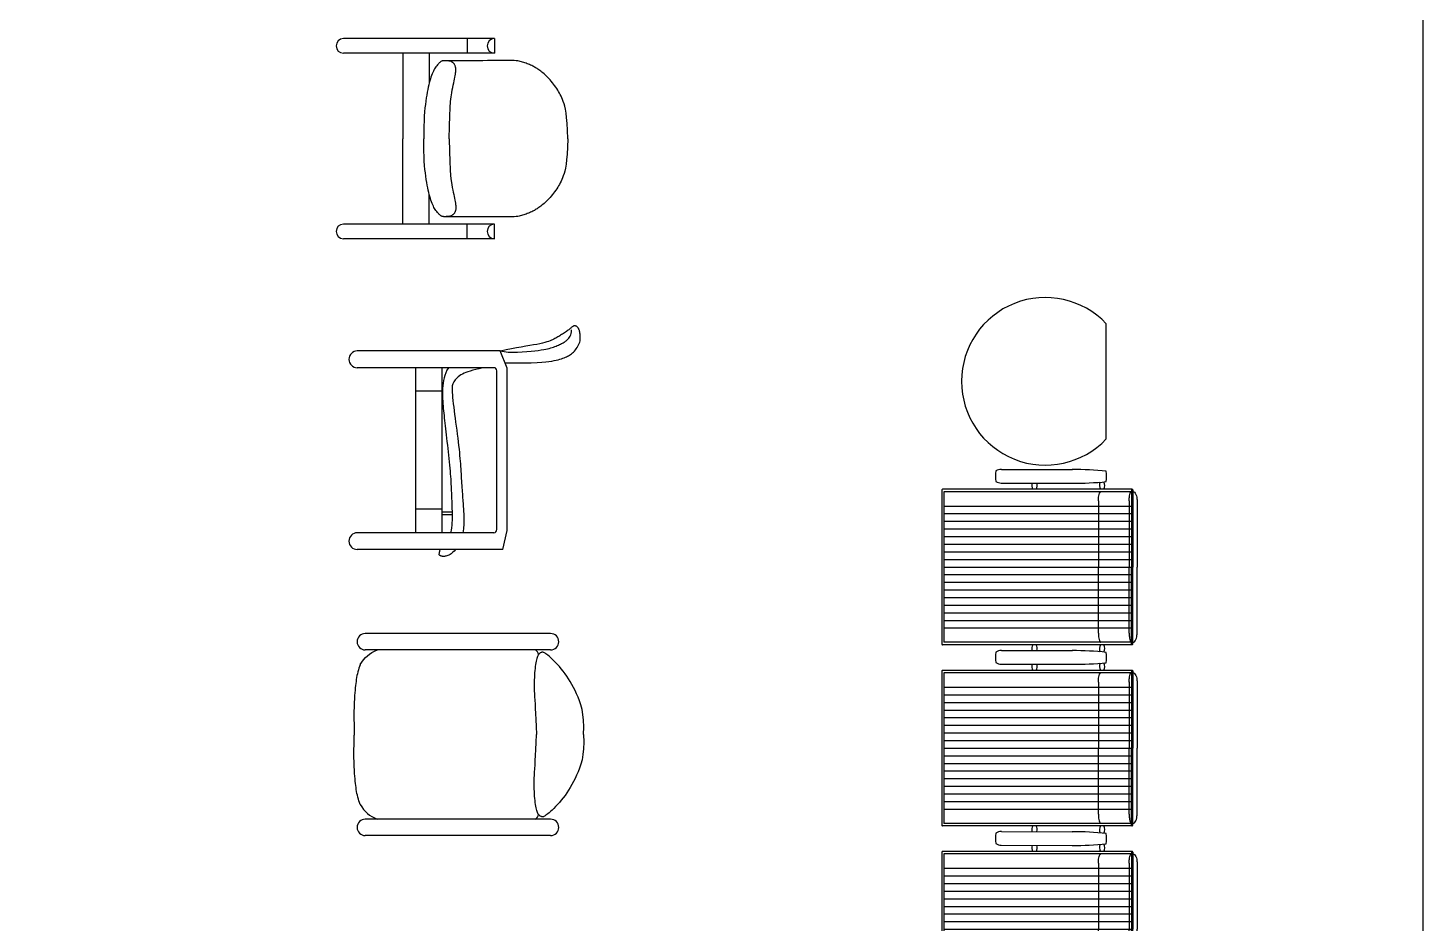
# Model space of a CAD drawing. Header units: millimetres. Extents: x 2198.5 to 2287.8, y 1208.8 to 1298.1.
# Drawn here: x 2282.954 to 2287.533, y 1290.257 to 1293.193 of the extents above; entities that cross this region are included whole.
import ezdxf

# ---------------------------------------------------------------- set-up
doc = ezdxf.new("R2010")
doc.units = ezdxf.units.MM

# ---------------------------------------------------------------- blocks, each defined once
blk = doc.blocks.new('123')
for p, q in [((-1.5896, -350.892), (-1.5418, -350.892)), ((-1.5896, -350.892), (-1.5896, -351.3874)), ((-1.5418, -350.892), (-1.5418, -351.3874)), ((-0.9811, -350.892), (-0.9811, -351.3874)), ((-0.9332, -350.892), (-0.9811, -350.892)), ((-0.9332, -350.892), (-0.9332, -351.3874)), ((-1.5896, -350.9817), (-1.5418, -350.9817)), ((-0.9332, -350.9817), (-0.9811, -350.9817)), ((-1.5418, -351.1064), (-1.4423, -351.1064)), ((-0.9811, -351.1064), (-1.0806, -351.1064)), ((-1.5418, -351.1928), (-1.2614, -351.1928)), ((-0.9811, -351.1928), (-1.2614, -351.1928))]:
    blk.add_line(p, q)
for points in [[(-1.2614, -350.6507), (-1.2889, -350.6519), (-1.3117, -350.6534), (-1.3304, -350.6551), (-1.3456, -350.657), (-1.3579, -350.6591), (-1.3678, -350.6613), (-1.376, -350.6636), (-1.383, -350.6659), (-1.3895, -350.6683), (-1.3954, -350.6707), (-1.401, -350.6732), (-1.4062, -350.6758), (-1.4112, -350.6785), (-1.4161, -350.6813), (-1.4209, -350.6843), (-1.4256, -350.6875), (-1.4305, -350.6909), (-1.4354, -350.6944), (-1.4403, -350.6981), (-1.4451, -350.7019), (-1.4498, -350.7057), (-1.4544, -350.7096), (-1.4588, -350.7136), (-1.463, -350.7175), (-1.4668, -350.7214), (-1.4705, -350.7252), (-1.4738, -350.729), (-1.4769, -350.7327), (-1.4798, -350.7363), (-1.4825, -350.7397), (-1.485, -350.7431), (-1.4872, -350.7462), (-1.4893, -350.7492), (-1.4913, -350.7521), (-1.4931, -350.755), (-1.4948, -350.7578), (-1.4964, -350.7606), (-1.498, -350.7635), (-1.4996, -350.7665), (-1.5011, -350.7697), (-1.5027, -350.7731), (-1.5043, -350.7767), (-1.5058, -350.7804), (-1.5074, -350.7842), (-1.5089, -350.788), (-1.5103, -350.7919), (-1.5116, -350.7958), (-1.5128, -350.7996), (-1.5139, -350.8033), (-1.5149, -350.8071), (-1.5157, -350.8112), (-1.5164, -350.8157), (-1.517, -350.8208), (-1.5174, -350.8267), (-1.5178, -350.8335), (-1.518, -350.8415), (-1.518, -350.8507), (-1.518, -350.8612), (-1.5179, -350.8729), (-1.5177, -350.8857), (-1.5176, -350.8996), (-1.5174, -350.9146), (-1.5173, -350.9306), (-1.5173, -350.9475)], [(-1.2614, -350.6507), (-1.2339, -350.6519), (-1.2111, -350.6534), (-1.1924, -350.6551), (-1.1773, -350.657), (-1.165, -350.6591), (-1.1551, -350.6613), (-1.1469, -350.6636), (-1.1398, -350.6659), (-1.1334, -350.6683), (-1.1275, -350.6707), (-1.1219, -350.6732), (-1.1167, -350.6758), (-1.1116, -350.6785), (-1.1068, -350.6813), (-1.102, -350.6843), (-1.0972, -350.6875), (-1.0924, -350.6909), (-1.0875, -350.6944), (-1.0826, -350.6981), (-1.0778, -350.7019), (-1.073, -350.7057), (-1.0685, -350.7096), (-1.0641, -350.7136), (-1.0599, -350.7175), (-1.056, -350.7214), (-1.0524, -350.7252), (-1.049, -350.729), (-1.0459, -350.7327), (-1.043, -350.7363), (-1.0404, -350.7397), (-1.0379, -350.7431), (-1.0356, -350.7462), (-1.0335, -350.7492), (-1.0316, -350.7521), (-1.0298, -350.755), (-1.0281, -350.7578), (-1.0264, -350.7606), (-1.0248, -350.7635), (-1.0233, -350.7665), (-1.0217, -350.7697), (-1.0202, -350.7731), (-1.0186, -350.7767), (-1.017, -350.7804), (-1.0155, -350.7842), (-1.014, -350.788), (-1.0126, -350.7919), (-1.0113, -350.7958), (-1.0101, -350.7996), (-1.009, -350.8033), (-1.008, -350.8071), (-1.0072, -350.8112), (-1.0065, -350.8157), (-1.0059, -350.8208), (-1.0054, -350.8267), (-1.0051, -350.8335), (-1.0049, -350.8415), (-1.0048, -350.8507), (-1.0049, -350.8612), (-1.005, -350.8729), (-1.0051, -350.8857), (-1.0053, -350.8996), (-1.0055, -350.9146), (-1.0056, -350.9306), (-1.0056, -350.9475)], [(-1.5173, -350.9475), (-1.5173, -351.0546)], [(-1.0056, -350.9475), (-1.0056, -351.0546)], [(-1.2614, -351.0402), (-1.3026, -351.0395), (-1.3359, -351.0385), (-1.3624, -351.0372), (-1.3831, -351.0357), (-1.3992, -351.034), (-1.4116, -351.0323), (-1.4215, -351.0306), (-1.4297, -351.0289), (-1.4373, -351.0272), (-1.4444, -351.0257), (-1.451, -351.0243), (-1.4571, -351.0231), (-1.4628, -351.0219), (-1.468, -351.021), (-1.4727, -351.0202), (-1.4771, -351.0196), (-1.481, -351.0192), (-1.4846, -351.0189), (-1.4878, -351.0189), (-1.4906, -351.0189), (-1.4932, -351.0192), (-1.4955, -351.0195), (-1.4976, -351.02), (-1.4995, -351.0205), (-1.5012, -351.0212), (-1.5028, -351.0219), (-1.5043, -351.0227), (-1.5056, -351.0235), (-1.5068, -351.0244), (-1.5079, -351.0253), (-1.5089, -351.0263), (-1.5099, -351.0272), (-1.5108, -351.0282), (-1.5117, -351.0292), (-1.5125, -351.0303), (-1.5133, -351.0315), (-1.514, -351.0328), (-1.5146, -351.0343), (-1.5152, -351.036), (-1.5157, -351.0379), (-1.5162, -351.0401), (-1.5165, -351.0425), (-1.5168, -351.0451), (-1.5171, -351.0477), (-1.5172, -351.0503), (-1.5173, -351.0529), (-1.5173, -351.0553), (-1.5172, -351.0576), (-1.5171, -351.0596), (-1.5169, -351.0614), (-1.5165, -351.0631), (-1.516, -351.0647), (-1.5153, -351.0662), (-1.5143, -351.0678), (-1.5132, -351.0694), (-1.5118, -351.0711), (-1.5101, -351.073), (-1.5081, -351.075), (-1.5058, -351.0771), (-1.5032, -351.0793), (-1.5004, -351.0815), (-1.4974, -351.0838), (-1.4941, -351.086), (-1.4905, -351.0883), (-1.4867, -351.0904), (-1.4827, -351.0925), (-1.4784, -351.0945), (-1.4738, -351.0965), (-1.4688, -351.0984), (-1.4635, -351.1003), (-1.4577, -351.1021), (-1.4516, -351.1039), (-1.445, -351.1057), (-1.438, -351.1075), (-1.4304, -351.1092), (-1.4224, -351.1109), (-1.4138, -351.1125), (-1.4047, -351.1141), (-1.3951, -351.1156), (-1.3848, -351.1172), (-1.3739, -351.1186), (-1.3623, -351.12), (-1.3495, -351.1212), (-1.3354, -351.1223), (-1.3198, -351.1231), (-1.3024, -351.1237), (-1.2831, -351.124), (-1.2614, -351.124)], [(-1.2614, -351.0402), (-1.2203, -351.0395), (-1.187, -351.0385), (-1.1605, -351.0372), (-1.1397, -351.0357), (-1.1236, -351.034), (-1.1112, -351.0323), (-1.1014, -351.0306), (-1.0931, -351.0289), (-1.0856, -351.0272), (-1.0785, -351.0257), (-1.0719, -351.0243), (-1.0658, -351.0231), (-1.0601, -351.0219), (-1.0549, -351.021), (-1.0501, -351.0202), (-1.0458, -351.0196), (-1.0418, -351.0192), (-1.0383, -351.0189), (-1.0351, -351.0189), (-1.0322, -351.0189), (-1.0296, -351.0192), (-1.0273, -351.0195), (-1.0252, -351.02), (-1.0233, -351.0205), (-1.0216, -351.0212), (-1.02, -351.0219), (-1.0186, -351.0227), (-1.0173, -351.0235), (-1.0161, -351.0244), (-1.015, -351.0253), (-1.014, -351.0263), (-1.013, -351.0272), (-1.0121, -351.0282), (-1.0112, -351.0292), (-1.0104, -351.0303), (-1.0096, -351.0315), (-1.0089, -351.0328), (-1.0082, -351.0343), (-1.0076, -351.036), (-1.0071, -351.0379), (-1.0067, -351.0401), (-1.0063, -351.0425), (-1.006, -351.0451), (-1.0058, -351.0477), (-1.0057, -351.0503), (-1.0056, -351.0529), (-1.0056, -351.0553), (-1.0056, -351.0576), (-1.0058, -351.0596), (-1.006, -351.0614), (-1.0064, -351.0631), (-1.0069, -351.0647), (-1.0076, -351.0662), (-1.0085, -351.0678), (-1.0097, -351.0694), (-1.0111, -351.0711), (-1.0128, -351.073), (-1.0148, -351.075), (-1.0171, -351.0771), (-1.0196, -351.0793), (-1.0224, -351.0815), (-1.0255, -351.0838), (-1.0288, -351.086), (-1.0323, -351.0883), (-1.0361, -351.0904), (-1.0402, -351.0925), (-1.0445, -351.0945), (-1.0491, -351.0965), (-1.0541, -351.0984), (-1.0594, -351.1003), (-1.0651, -351.1021), (-1.0713, -351.1039), (-1.0779, -351.1057), (-1.0849, -351.1075), (-1.0924, -351.1092), (-1.1005, -351.1109), (-1.1091, -351.1125), (-1.1182, -351.1141), (-1.1278, -351.1156), (-1.138, -351.1172), (-1.1489, -351.1186), (-1.1606, -351.12), (-1.1734, -351.1212), (-1.1874, -351.1223), (-1.203, -351.1231), (-1.2204, -351.1237), (-1.2398, -351.124), (-1.2614, -351.124)]]:
    blk.add_lwpolyline(points)
for centre in [(-1.5657, -350.892), (-0.9572, -350.892), (-1.5657, -351.3874), (-0.9572, -351.3874)]:
    blk.add_arc(centre, 0.0239, 180, 0)
blk = doc.blocks.new('122')
for p, q in [((-0.5089, -350.8504), (-0.5653, -350.8731)), ((0.0237, -350.8504), (-0.5089, -350.8504)), ((0.0862, -350.864), (0.0237, -350.8504)), ((0.0862, -350.864), (0.0862, -351.342)), ((-0.5653, -350.8731), (-0.5653, -351.342)), ((-0.51, -350.894), (-0.51, -351.342)), ((0.0211, -350.884), (-0.5, -350.884)), ((0.0166, -350.884), (0.0164, -350.884)), ((0.0311, -350.894), (0.0311, -351.342)), ((-0.0368, -351.0312), (-0.0368, -351.0648)), ((-0.028, -351.031), (-0.028, -351.0648)), ((-0.51, -351.0648), (0.0311, -351.0648)), ((-0.433, -351.0648), (-0.433, -351.1512)), ((-0.0459, -351.0648), (-0.0459, -351.1512)), ((-0.51, -351.1512), (0.0311, -351.1512))]:
    blk.add_line(p, q)
for points in [[(-0.5263, -350.8574), (-0.5261, -350.8235), (-0.5263, -350.7952), (-0.5267, -350.7716), (-0.5274, -350.7523), (-0.5284, -350.7365), (-0.5295, -350.7236), (-0.5308, -350.713), (-0.5321, -350.704), (-0.5335, -350.696), (-0.535, -350.689), (-0.5365, -350.6826), (-0.538, -350.677), (-0.5396, -350.672), (-0.5412, -350.6674), (-0.5428, -350.6632), (-0.5444, -350.6593), (-0.5461, -350.6556), (-0.5478, -350.652), (-0.5496, -350.6486), (-0.5515, -350.6452), (-0.5537, -350.642), (-0.556, -350.6388), (-0.5586, -350.6357), (-0.5616, -350.6325), (-0.5648, -350.6294), (-0.5684, -350.6263), (-0.5722, -350.6233), (-0.5763, -350.6205), (-0.5805, -350.6179), (-0.5849, -350.6156), (-0.5894, -350.6136), (-0.594, -350.6121), (-0.5986, -350.6111), (-0.6031, -350.6104), (-0.6076, -350.6102), (-0.612, -350.6102), (-0.6161, -350.6104), (-0.62, -350.6109), (-0.6236, -350.6114), (-0.6268, -350.612), (-0.6296, -350.6127), (-0.632, -350.6133), (-0.6341, -350.6139), (-0.636, -350.6146), (-0.6375, -350.6152), (-0.6389, -350.6159), (-0.6401, -350.6167), (-0.6412, -350.6174), (-0.6422, -350.6183), (-0.6431, -350.6191), (-0.6439, -350.62), (-0.6447, -350.621), (-0.6453, -350.622), (-0.6459, -350.623), (-0.6464, -350.624), (-0.6468, -350.6251), (-0.6471, -350.6262), (-0.6472, -350.6274), (-0.6473, -350.6286), (-0.6472, -350.6298), (-0.647, -350.6311), (-0.6466, -350.6324), (-0.646, -350.6338), (-0.6452, -350.6352), (-0.6442, -350.6367), (-0.6429, -350.6382), (-0.6416, -350.6399), (-0.64, -350.6417), (-0.6383, -350.6436), (-0.6366, -350.6457), (-0.6347, -350.6479), (-0.6328, -350.6504), (-0.6308, -350.6531), (-0.6288, -350.6559), (-0.6268, -350.6589), (-0.6247, -350.6621), (-0.6227, -350.6652), (-0.6207, -350.6685), (-0.6187, -350.6717), (-0.6167, -350.6748), (-0.6148, -350.6779), (-0.613, -350.6809), (-0.6111, -350.684), (-0.6093, -350.6871), (-0.6075, -350.6903), (-0.6057, -350.6936), (-0.6039, -350.6971), (-0.6021, -350.7009), (-0.6002, -350.7049), (-0.5983, -350.7094), (-0.5964, -350.7144), (-0.5945, -350.7201), (-0.5925, -350.7267), (-0.5906, -350.7341), (-0.5886, -350.7426), (-0.5867, -350.7524), (-0.5847, -350.7634), (-0.5826, -350.7757), (-0.5804, -350.7893), (-0.5779, -350.8039), (-0.5751, -350.8196), (-0.5719, -350.8364), (-0.5683, -350.854), (-0.5641, -350.8726)], [(-0.5653, -350.8731), (-0.5629, -350.8605), (-0.5615, -350.8465), (-0.561, -350.8316), (-0.5612, -350.8162), (-0.5619, -350.8008), (-0.563, -350.7858), (-0.5643, -350.7717), (-0.5658, -350.759), (-0.5671, -350.748), (-0.5685, -350.7385), (-0.5698, -350.7304), (-0.5711, -350.7235), (-0.5724, -350.7175), (-0.5737, -350.7122), (-0.5751, -350.7074), (-0.5765, -350.7029), (-0.578, -350.6985), (-0.5796, -350.6941), (-0.5811, -350.6899), (-0.5828, -350.6858), (-0.5844, -350.6818), (-0.586, -350.6781), (-0.5876, -350.6747), (-0.5892, -350.6715), (-0.5907, -350.6687), (-0.5921, -350.6661), (-0.5936, -350.6636), (-0.5951, -350.6614), (-0.5967, -350.6592), (-0.5984, -350.6571), (-0.6003, -350.6549), (-0.6023, -350.6526), (-0.6045, -350.6503), (-0.607, -350.6479), (-0.6099, -350.6455), (-0.6134, -350.6433), (-0.6175, -350.6415), (-0.6224, -350.64), (-0.6282, -350.639), (-0.6349, -350.6386)], [(-0.51, -350.9311), (-0.5069, -350.9428), (-0.5042, -350.9533), (-0.5016, -350.9627), (-0.4992, -350.9712), (-0.4969, -350.9788), (-0.4945, -350.9856), (-0.4921, -350.9917), (-0.4895, -350.9972), (-0.4868, -351.0022), (-0.4838, -351.0067), (-0.4807, -351.0108), (-0.4775, -351.0145), (-0.4742, -351.0177), (-0.4708, -351.0205), (-0.4675, -351.023), (-0.4643, -351.0251), (-0.4611, -351.0268), (-0.4578, -351.0282), (-0.4543, -351.0294), (-0.4504, -351.0302), (-0.4461, -351.0307), (-0.4411, -351.0309), (-0.4353, -351.0309), (-0.4286, -351.0305), (-0.4208, -351.03), (-0.4121, -351.0292), (-0.4024, -351.0282), (-0.392, -351.027), (-0.3809, -351.0257), (-0.3691, -351.0242), (-0.3569, -351.0227), (-0.3443, -351.021), (-0.3314, -351.0193), (-0.3183, -351.0176), (-0.3051, -351.0159), (-0.2921, -351.0142), (-0.2792, -351.0125), (-0.2667, -351.011), (-0.2546, -351.0095), (-0.2431, -351.0082), (-0.2324, -351.0071), (-0.2222, -351.0061), (-0.2126, -351.0052), (-0.2034, -351.0045), (-0.1947, -351.0038), (-0.1863, -351.0033), (-0.178, -351.0027), (-0.17, -351.0022), (-0.162, -351.0017), (-0.1541, -351.0012), (-0.1463, -351.0007), (-0.1386, -351.0002), (-0.1311, -350.9997), (-0.1237, -350.9992), (-0.1165, -350.9987), (-0.1094, -350.9983), (-0.1026, -350.9978), (-0.096, -350.9973), (-0.0896, -350.9968), (-0.0833, -350.9964), (-0.0772, -350.9959), (-0.0712, -350.9955), (-0.0654, -350.9951), (-0.0596, -350.9946), (-0.0539, -350.9942), (-0.0483, -350.9939), (-0.0428, -350.9935), (-0.0372, -350.9932), (-0.0318, -350.9929), (-0.0263, -350.9927), (-0.0208, -350.9925), (-0.0154, -350.9923), (-0.0099, -350.9922), (-0.0043, -350.9922), (0.0013, -350.9923), (0.007, -350.9926), (0.0128, -350.993), (0.0188, -350.9936), (0.0249, -350.9944), (0.0311, -350.9955)], [(-0.51, -351.0432), (-0.5018, -351.0477), (-0.4935, -351.0515), (-0.4851, -351.0547), (-0.4766, -351.0572), (-0.4682, -351.0591), (-0.4597, -351.0606), (-0.4512, -351.0617), (-0.4427, -351.0624), (-0.4342, -351.0627), (-0.4258, -351.0628), (-0.4174, -351.0627), (-0.409, -351.0623), (-0.4008, -351.0618), (-0.3926, -351.0612), (-0.3845, -351.0605), (-0.3766, -351.0598), (-0.3687, -351.059), (-0.3609, -351.0582), (-0.353, -351.0574), (-0.345, -351.0566), (-0.3368, -351.0557), (-0.3282, -351.0548), (-0.3193, -351.0538), (-0.3099, -351.0527), (-0.3, -351.0516), (-0.2896, -351.0503), (-0.2788, -351.0491), (-0.2678, -351.0478), (-0.2566, -351.0465), (-0.2453, -351.0452), (-0.234, -351.044), (-0.2229, -351.0427), (-0.212, -351.0416), (-0.2014, -351.0405), (-0.191, -351.0395), (-0.1809, -351.0386), (-0.1712, -351.0377), (-0.1618, -351.037), (-0.1528, -351.0363), (-0.1442, -351.0356), (-0.136, -351.0351), (-0.1283, -351.0346), (-0.1208, -351.0342), (-0.1136, -351.0338), (-0.1067, -351.0335), (-0.0999, -351.0332), (-0.0933, -351.033), (-0.0868, -351.0327), (-0.0802, -351.0325), (-0.0737, -351.0322), (-0.0672, -351.032), (-0.0605, -351.0318), (-0.0538, -351.0316), (-0.0469, -351.0314), (-0.0399, -351.0312), (-0.0326, -351.0311), (-0.0252, -351.031), (-0.0175, -351.031), (-0.0096, -351.0311), (-0.0016, -351.0314), (0.0065, -351.032), (0.0147, -351.0329), (0.0229, -351.0341), (0.0311, -351.0358)], [(0.0862, -351.0194), (0.0919, -351.0244), (0.0965, -351.0291), (0.1001, -351.0336), (0.1028, -351.0377), (0.1049, -351.0416), (0.1063, -351.0451), (0.1073, -351.0483), (0.1079, -351.0511), (0.1084, -351.0536), (0.1087, -351.0559), (0.1089, -351.0578), (0.1089, -351.0595), (0.1088, -351.0611), (0.1086, -351.0625), (0.1084, -351.0638), (0.1081, -351.065), (0.1078, -351.0661), (0.1075, -351.0672), (0.1072, -351.0683), (0.1068, -351.0693), (0.1063, -351.0702), (0.1059, -351.071), (0.1054, -351.0717), (0.1048, -351.0722), (0.1042, -351.0727), (0.1034, -351.073), (0.1022, -351.0731), (0.1006, -351.073), (0.0983, -351.0726), (0.0952, -351.072), (0.0912, -351.071), (0.0862, -351.0698)]]:
    blk.add_lwpolyline(points)
for centre, radius, start, end in [((-0.5, -350.894), 0.01, 90, 180), ((0.0211, -350.894), 0.01, 0, 90), ((-0.5376, -351.342), 0.0276, 180, 0), ((0.0586, -351.342), 0.0275, 180, 0)]:
    blk.add_arc(centre, radius, start, end)
blk = doc.blocks.new('121')
for p, q in [((0.3618, -350.7076), (0.3618, -351.3158)), ((0.4154, -350.7076), (0.4154, -351.3158)), ((0.9709, -350.7076), (0.9709, -351.3158)), ((1.0245, -350.7076), (1.0245, -351.3158))]:
    blk.add_line(p, q)
for points in [[(0.6931, -350.5993), (0.6682, -350.5988), (0.6464, -350.5996), (0.6274, -350.6016), (0.6107, -350.6045), (0.5959, -350.6082), (0.5828, -350.6125), (0.5708, -350.6173), (0.5597, -350.6223), (0.5491, -350.6274), (0.5389, -350.6326), (0.5291, -350.6379), (0.5196, -350.6433), (0.5106, -350.6488), (0.5019, -350.6545), (0.4935, -350.6603), (0.4855, -350.6663), (0.4778, -350.6725), (0.4704, -350.6787), (0.4634, -350.685), (0.457, -350.6911), (0.451, -350.697), (0.4456, -350.7025), (0.4408, -350.7077), (0.4366, -350.7123), (0.4332, -350.7164), (0.4304, -350.7199), (0.4281, -350.7228), (0.4264, -350.7254), (0.4251, -350.7276), (0.4243, -350.7295), (0.4237, -350.7312), (0.4233, -350.7327), (0.4232, -350.7341), (0.4232, -350.7354), (0.4234, -350.7367), (0.4237, -350.7379), (0.4242, -350.7391), (0.4248, -350.7403), (0.4256, -350.7415), (0.4266, -350.7427), (0.4276, -350.744), (0.4289, -350.7453), (0.4305, -350.7466), (0.4323, -350.748), (0.4345, -350.7493), (0.4371, -350.7506), (0.4402, -350.7519), (0.4438, -350.7531), (0.448, -350.7542), (0.4528, -350.7552), (0.4581, -350.7562), (0.4638, -350.7571), (0.47, -350.758), (0.4765, -350.7587), (0.4834, -350.7594), (0.4907, -350.76), (0.4982, -350.7605), (0.506, -350.7609), (0.5141, -350.7612), (0.5225, -350.7614), (0.5313, -350.7614), (0.5403, -350.7614), (0.5498, -350.7611), (0.5595, -350.7608), (0.5698, -350.7602), (0.5809, -350.7595), (0.5933, -350.7588), (0.6076, -350.7579), (0.6242, -350.757), (0.6437, -350.7561), (0.6665, -350.7552), (0.6931, -350.7543)], [(0.6931, -350.5993), (0.718, -350.5988), (0.7398, -350.5996), (0.7589, -350.6016), (0.7756, -350.6045), (0.7903, -350.6082), (0.8035, -350.6125), (0.8154, -350.6173), (0.8265, -350.6223), (0.8372, -350.6274), (0.8474, -350.6326), (0.8572, -350.6379), (0.8666, -350.6433), (0.8757, -350.6488), (0.8844, -350.6545), (0.8927, -350.6603), (0.9008, -350.6663), (0.9085, -350.6725), (0.9158, -350.6787), (0.9228, -350.685), (0.9293, -350.6911), (0.9353, -350.697), (0.9407, -350.7025), (0.9455, -350.7077), (0.9496, -350.7123), (0.9531, -350.7164), (0.9559, -350.7199), (0.9581, -350.7228), (0.9598, -350.7254), (0.9611, -350.7276), (0.962, -350.7295), (0.9626, -350.7312), (0.9629, -350.7327), (0.9631, -350.7341), (0.9631, -350.7354), (0.9629, -350.7367), (0.9625, -350.7379), (0.9621, -350.7391), (0.9614, -350.7403), (0.9606, -350.7415), (0.9597, -350.7427), (0.9586, -350.744), (0.9573, -350.7453), (0.9558, -350.7466), (0.9539, -350.748), (0.9517, -350.7493), (0.9491, -350.7506), (0.946, -350.7519), (0.9424, -350.7531), (0.9382, -350.7542), (0.9334, -350.7552), (0.9282, -350.7562), (0.9224, -350.7571), (0.9163, -350.758), (0.9097, -350.7587), (0.9028, -350.7594), (0.8956, -350.76), (0.888, -350.7605), (0.8802, -350.7609), (0.8721, -350.7612), (0.8637, -350.7614), (0.855, -350.7614), (0.8459, -350.7614), (0.8365, -350.7611), (0.8267, -350.7608), (0.8165, -350.7602), (0.8054, -350.7595), (0.7929, -350.7588), (0.7786, -350.7579), (0.762, -350.757), (0.7425, -350.7561), (0.7197, -350.7552), (0.6931, -350.7543)], [(0.4639, -351.3323), (0.4554, -351.3271), (0.4478, -351.3215), (0.4408, -351.3155), (0.4346, -351.309), (0.429, -351.3018), (0.4239, -351.294), (0.4194, -351.2855), (0.4154, -351.2761)], [(0.9223, -351.3323), (0.9308, -351.3271), (0.9385, -351.3215), (0.9454, -351.3155), (0.9517, -351.309), (0.9573, -351.3018), (0.9623, -351.294), (0.9668, -351.2855), (0.9709, -351.2761)], [(0.4639, -351.3323), (0.464, -351.3324), (0.4696, -351.3347), (0.4755, -351.3367), (0.4814, -351.3386), (0.4875, -351.3403), (0.4937, -351.3418), (0.4999, -351.3431), (0.5061, -351.3443), (0.5124, -351.3453), (0.5188, -351.3462), (0.5255, -351.347), (0.5325, -351.3478), (0.5399, -351.3485), (0.5478, -351.3493), (0.5563, -351.35), (0.5655, -351.3507), (0.5759, -351.3514), (0.588, -351.3521), (0.6022, -351.3526), (0.6191, -351.3529), (0.6391, -351.353), (0.6629, -351.3528), (0.6954, -351.3522)], [(0.9223, -351.3323), (0.9222, -351.3324), (0.9166, -351.3347), (0.9108, -351.3367), (0.9048, -351.3386), (0.8987, -351.3403), (0.8925, -351.3418), (0.8863, -351.3431), (0.8801, -351.3443), (0.8738, -351.3453), (0.8674, -351.3462), (0.8607, -351.347), (0.8537, -351.3478), (0.8463, -351.3485), (0.8384, -351.3493), (0.8299, -351.35), (0.8207, -351.3507), (0.8103, -351.3514), (0.7983, -351.3521), (0.7841, -351.3526), (0.7672, -351.3529), (0.7471, -351.353), (0.7234, -351.3528), (0.6954, -351.3522)]]:
    blk.add_lwpolyline(points)
for centre, radius, start, end in [((0.3886, -350.7076), 0.0268, 0, 180), ((0.9977, -350.7076), 0.0268, 0, 180), ((0.4319, -350.7652), 0.0181, 92.4267, 155.4932), ((0.9544, -350.7652), 0.0181, 24.5068, 87.5733), ((0.3886, -351.3158), 0.0268, 180, 0), ((0.9977, -351.3158), 0.0268, 180, 0)]:
    blk.add_arc(centre, radius, start, end)
blk = doc.blocks.new('con2')
for p, q in [((-311.815, -189.903), (-309.645, -189.903)), ((-307.475, -189.903), (-309.645, -189.903)), ((-305.874, -189.903), (-303.704, -189.903)), ((-301.534, -189.903), (-303.704, -189.903)), ((-299.934, -189.903), (-297.764, -189.903)), ((-295.594, -189.903), (-297.764, -189.903)), ((-312.195, -190.066), (-312.195, -196.289)), ((-312.175, -190.046), (-309.645, -190.046)), ((-312.175, -190.086), (-309.645, -190.086)), ((-312.115, -190.033), (-312.115, -190.046)), ((-312.115, -190.086), (-312.115, -196.24)), ((-311.815, -190.163), (-309.645, -190.163)), ((-311.645, -196.24), (-311.645, -190.086)), ((-311.395, -196.24), (-311.395, -190.086)), ((-311.145, -196.24), (-311.145, -190.086)), ((-310.895, -196.24), (-310.895, -190.086)), ((-310.645, -196.24), (-310.645, -190.086)), ((-310.395, -196.24), (-310.395, -190.086)), ((-310.145, -196.24), (-310.145, -190.086)), ((-309.895, -196.24), (-309.895, -190.086)), ((-307.115, -190.046), (-309.645, -190.046)), ((-309.645, -196.24), (-309.645, -190.086)), ((-307.115, -190.086), (-309.645, -190.086)), ((-307.475, -190.163), (-309.645, -190.163)), ((-309.395, -196.24), (-309.395, -190.086)), ((-309.145, -196.24), (-309.145, -190.086)), ((-308.895, -196.24), (-308.895, -190.086)), ((-308.645, -196.24), (-308.645, -190.086)), ((-308.395, -196.24), (-308.395, -190.086)), ((-308.145, -196.24), (-308.145, -190.086)), ((-307.895, -196.24), (-307.895, -190.086)), ((-307.645, -196.24), (-307.645, -190.086)), ((-307.175, -190.033), (-307.175, -190.046)), ((-307.175, -190.086), (-307.175, -196.24)), ((-307.095, -190.066), (-307.095, -196.289)), ((-306.254, -190.066), (-306.254, -196.289)), ((-306.234, -190.046), (-303.704, -190.046)), ((-306.234, -190.086), (-303.704, -190.086)), ((-306.174, -190.033), (-306.174, -190.046)), ((-306.174, -190.086), (-306.174, -196.24)), ((-305.874, -190.163), (-303.704, -190.163)), ((-305.704, -196.24), (-305.704, -190.086)), ((-305.454, -196.24), (-305.454, -190.086)), ((-305.204, -196.24), (-305.204, -190.086)), ((-304.954, -196.24), (-304.954, -190.086)), ((-304.704, -196.24), (-304.704, -190.086)), ((-304.454, -196.24), (-304.454, -190.086)), ((-304.204, -196.24), (-304.204, -190.086)), ((-303.954, -196.24), (-303.954, -190.086)), ((-301.174, -190.046), (-303.704, -190.046)), ((-301.174, -190.086), (-303.704, -190.086)), ((-303.704, -196.24), (-303.704, -190.086)), ((-301.534, -190.163), (-303.704, -190.163)), ((-303.454, -196.24), (-303.454, -190.086)), ((-303.204, -196.24), (-303.204, -190.086)), ((-302.954, -196.24), (-302.954, -190.086)), ((-302.704, -196.24), (-302.704, -190.086)), ((-302.454, -196.24), (-302.454, -190.086)), ((-302.204, -196.24), (-302.204, -190.086)), ((-301.954, -196.24), (-301.954, -190.086)), ((-301.704, -196.24), (-301.704, -190.086)), ((-301.234, -190.033), (-301.234, -190.046)), ((-301.234, -190.086), (-301.234, -196.24)), ((-301.154, -190.066), (-301.154, -196.289)), ((-300.314, -190.066), (-300.314, -196.289)), ((-300.294, -190.046), (-297.764, -190.046)), ((-300.294, -190.086), (-297.764, -190.086)), ((-300.234, -190.033), (-300.234, -190.046)), ((-300.234, -190.086), (-300.234, -196.24)), ((-299.934, -190.163), (-297.764, -190.163)), ((-299.764, -196.24), (-299.764, -190.086)), ((-299.514, -196.24), (-299.514, -190.086)), ((-299.264, -196.24), (-299.264, -190.086)), ((-299.014, -196.24), (-299.014, -190.086)), ((-298.764, -196.24), (-298.764, -190.086)), ((-298.514, -196.24), (-298.514, -190.086)), ((-298.264, -196.24), (-298.264, -190.086)), ((-298.014, -196.24), (-298.014, -190.086)), ((-295.234, -190.046), (-297.764, -190.046)), ((-297.764, -196.24), (-297.764, -190.086)), ((-295.234, -190.086), (-297.764, -190.086)), ((-295.594, -190.163), (-297.764, -190.163)), ((-297.514, -196.24), (-297.514, -190.086)), ((-297.264, -196.24), (-297.264, -190.086)), ((-297.014, -196.24), (-297.014, -190.086)), ((-296.764, -196.24), (-296.764, -190.086)), ((-296.514, -196.24), (-296.514, -190.086)), ((-296.264, -196.24), (-296.264, -190.086)), ((-296.014, -196.24), (-296.014, -190.086)), ((-295.764, -196.24), (-295.764, -190.086)), ((-295.294, -190.033), (-295.294, -190.046)), ((-295.294, -190.086), (-295.294, -196.24)), ((-295.214, -190.066), (-295.214, -196.289)), ((-317.123, -190.913), (-317.624, -190.913)), ((-313.849, -190.913), (-317.123, -190.913)), ((-293.644, -190.913), (-290.37, -190.913)), ((-290.37, -190.913), (-289.869, -190.913)), ((-311.814, -191.171), (-309.645, -191.171)), ((-307.476, -191.171), (-309.645, -191.171)), ((-305.873, -191.171), (-303.704, -191.171)), ((-301.535, -191.171), (-303.704, -191.171)), ((-299.933, -191.171), (-297.764, -191.171)), ((-295.595, -191.171), (-297.764, -191.171)), ((-312.849, -194.357), (-312.843, -192.027)), ((-312.399, -194.358), (-312.393, -192.028)), ((-306.909, -194.357), (-306.903, -192.027)), ((-306.459, -194.358), (-306.453, -192.028)), ((-300.968, -194.357), (-300.962, -192.027)), ((-300.518, -194.358), (-300.512, -192.028)), ((-295.027, -194.357), (-295.021, -192.027)), ((-294.577, -194.358), (-294.571, -192.028)), ((-312.175, -196.309), (-307.115, -196.309)), ((-312.115, -196.24), (-307.175, -196.24)), ((-306.234, -196.309), (-301.174, -196.309)), ((-306.174, -196.24), (-301.234, -196.24)), ((-300.294, -196.309), (-295.234, -196.309)), ((-300.234, -196.24), (-295.294, -196.24))]:
    blk.add_line(p, q)
for points in [[(-312.115, -190.033, -0.193227), (-312.098, -189.991, -0.100049), (-312.027, -189.941, -0.057828), (-311.937, -189.914, -0.044372), (-311.815, -189.903, -0.044372)], [(-307.175, -190.033, 0.193227), (-307.192, -189.991, 0.100049), (-307.263, -189.941, 0.057828), (-307.353, -189.914, 0.044372), (-307.475, -189.903, 0.044372)], [(-306.174, -190.033, -0.193227), (-306.157, -189.991, -0.100049), (-306.086, -189.941, -0.057828), (-305.996, -189.914, -0.044372), (-305.874, -189.903, -0.044372)], [(-301.234, -190.033, 0.193227), (-301.251, -189.991, 0.100049), (-301.322, -189.941, 0.057828), (-301.412, -189.914, 0.044372), (-301.534, -189.903, 0.044372)], [(-300.234, -190.033, -0.193227), (-300.217, -189.991, -0.100049), (-300.146, -189.941, -0.057828), (-300.056, -189.914, -0.044372), (-299.934, -189.903, -0.044372)], [(-295.294, -190.033, 0.193227), (-295.311, -189.991, 0.100049), (-295.381, -189.941, 0.057828), (-295.472, -189.914, 0.044372), (-295.594, -189.903, 0.044372)], [(-311.814, -190.163, -0.026524), (-311.938, -190.156, -0.036397), (-312.027, -190.14, -0.076097), (-312.102, -190.108, -0.259446), (-312.115, -190.086, -0.259446)], [(-307.476, -190.163, 0.026524), (-307.352, -190.156, 0.036397), (-307.263, -190.14, 0.076097), (-307.187, -190.108, 0.259446), (-307.175, -190.086, 0.259446)], [(-305.873, -190.163, -0.026524), (-305.997, -190.156, -0.036397), (-306.086, -190.14, -0.076097), (-306.162, -190.108, -0.259446), (-306.174, -190.086, -0.259446)], [(-301.535, -190.163, 0.026524), (-301.411, -190.156, 0.036397), (-301.322, -190.14, 0.076097), (-301.247, -190.108, 0.259446), (-301.234, -190.086, 0.259446)], [(-299.933, -190.163, -0.026524), (-300.056, -190.156, -0.036397), (-300.145, -190.14, -0.076097), (-300.221, -190.108, -0.259446), (-300.234, -190.086, -0.259446)], [(-295.595, -190.163, 0.026524), (-295.471, -190.156, 0.036397), (-295.382, -190.14, 0.076097), (-295.306, -190.108, 0.259446), (-295.294, -190.086, 0.259446)], [(-311.814, -191.171, -0.026524), (-311.938, -191.165, -0.036397), (-312.027, -191.149, -0.076097), (-312.102, -191.116, -0.259446), (-312.115, -191.094, -0.259446)], [(-307.476, -191.171, 0.026524), (-307.352, -191.165, 0.036397), (-307.263, -191.149, 0.076097), (-307.187, -191.116, 0.259446), (-307.175, -191.094, 0.259446)], [(-305.873, -191.171, -0.026524), (-305.997, -191.165, -0.036397), (-306.086, -191.149, -0.076097), (-306.162, -191.116, -0.259446), (-306.174, -191.094, -0.259446)], [(-301.535, -191.171, 0.026524), (-301.411, -191.165, 0.036397), (-301.322, -191.149, 0.076097), (-301.247, -191.116, 0.259446), (-301.234, -191.094, 0.259446)], [(-299.933, -191.171, -0.026524), (-300.056, -191.165, -0.036397), (-300.145, -191.149, -0.076097), (-300.221, -191.116, -0.259446), (-300.234, -191.094, -0.259446)], [(-295.595, -191.171, 0.026524), (-295.471, -191.165, 0.036397), (-295.382, -191.149, 0.076097), (-295.306, -191.116, 0.259446), (-295.294, -191.094, 0.259446)]]:
    blk.add_lwpolyline(points, format="xyb")
for centre, radius, start, end in [((-312.175, -190.066), 0.02, 90, 270), ((-307.115, -190.066), 0.02, 270, 90), ((-306.234, -190.066), 0.02, 90, 270), ((-301.174, -190.066), 0.02, 270, 90), ((-300.294, -190.066), 0.02, 90, 270), ((-295.234, -190.066), 0.02, 270, 90), ((-315.736, -192.913), 2.75, 133.3418, 46.6582), ((-301.518, -192.056), 11.325, 174.2062, 179.8552), ((-312.625, -194.531), 3.622, 87.1652, 92.5453), ((-323.718, -192), 11.325, 359.8552, 5.5043), ((-295.578, -192.056), 11.325, 174.2062, 179.8552), ((-306.684, -194.531), 3.622, 87.1652, 92.5453), ((-317.778, -192), 11.325, 359.8552, 5.5043), ((-289.637, -192.056), 11.325, 174.2062, 179.8552), ((-300.743, -194.531), 3.622, 87.1652, 92.5453), ((-311.837, -192), 11.325, 359.8552, 5.5043), ((-283.697, -192.056), 11.325, 174.2062, 179.8552), ((-294.803, -194.531), 3.622, 87.1652, 92.5453), ((-305.896, -192), 11.325, 359.8552, 5.5043), ((-291.756, -192.913), 2.75, 133.3418, 46.6582), ((-312.322, -191.21), 0.248, 59.4238, 118.0272), ((-312.322, -190.89), 0.248, 244.6447, 300.5762), ((-306.969, -191.21), 0.248, 62.0965, 120.5762), ((-306.969, -191.21), 0.248, 62.0965, 120.5762), ((-306.969, -190.89), 0.248, 239.4238, 295.0594), ((-306.969, -190.89), 0.248, 239.4238, 295.0594), ((-306.381, -191.21), 0.248, 59.4238, 118.0272), ((-306.381, -190.89), 0.248, 244.6447, 300.5762), ((-301.028, -191.21), 0.248, 62.0965, 120.5762), ((-301.028, -191.21), 0.248, 62.0965, 120.5762), ((-301.028, -190.89), 0.248, 239.4238, 295.0594), ((-301.028, -190.89), 0.248, 239.4238, 295.0594), ((-300.44, -191.21), 0.248, 59.4238, 118.0272), ((-300.44, -190.89), 0.248, 244.6447, 300.5762), ((-295.087, -191.21), 0.248, 62.0965, 120.5762), ((-295.087, -191.21), 0.248, 62.0965, 120.5762), ((-295.087, -191.21), 0.248, 62.0965, 120.5762), ((-295.087, -190.89), 0.248, 239.4238, 295.0594), ((-295.087, -190.89), 0.248, 239.4238, 295.0594), ((-295.087, -190.89), 0.248, 239.4238, 295.0594), ((-312.322, -193.432), 0.248, 59.4238, 107.4891), ((-306.969, -193.432), 0.248, 75.2858, 120.5762), ((-306.381, -193.432), 0.248, 59.4238, 107.4891), ((-301.028, -193.432), 0.248, 75.2858, 120.5762), ((-300.44, -193.432), 0.248, 59.4238, 107.4891), ((-295.087, -193.432), 0.248, 75.2858, 120.5762), ((-312.322, -193.112), 0.248, 252.4172, 300.5762), ((-306.969, -193.112), 0.248, 239.4238, 284.6177), ((-306.381, -193.112), 0.248, 252.4172, 300.5762), ((-301.028, -193.112), 0.248, 239.4238, 284.6177), ((-300.44, -193.112), 0.248, 252.4172, 300.5762), ((-295.087, -193.112), 0.248, 239.4238, 284.6177), ((-312.523, -194.358), 0.326, 179.8552, 213.633), ((-312.622, -193.329), 1.222, 261.8579, 277.8525), ((-312.725, -194.357), 0.326, 326.0775, 359.8552), ((-306.583, -194.358), 0.326, 179.8552, 213.633), ((-306.681, -193.329), 1.222, 261.8579, 277.8525), ((-306.784, -194.357), 0.326, 326.0775, 359.8552), ((-300.642, -194.358), 0.326, 179.8552, 213.633), ((-300.74, -193.329), 1.222, 261.8579, 277.8525), ((-300.844, -194.357), 0.326, 326.0775, 359.8552), ((-294.701, -194.358), 0.326, 179.8552, 213.633), ((-294.8, -193.329), 1.222, 261.8579, 277.8525), ((-294.903, -194.357), 0.326, 326.0775, 359.8552), ((-312.175, -196.289), 0.02, 180, 270), ((-307.115, -196.289), 0.02, 270, 0), ((-306.234, -196.289), 0.02, 180, 270), ((-301.174, -196.289), 0.02, 270, 0), ((-300.294, -196.289), 0.02, 180, 270), ((-295.234, -196.289), 0.02, 270, 0)]:
    blk.add_arc(centre, radius, start, end)

msp = doc.modelspace()

# ---------------------------------------------------------------- linework, layer by layer
at = {"color": 1}
msp.add_lwpolyline([(2269.8627, 1297.4813), (2269.8627, 1267.7813), (2287.5327, 1267.7813), (2287.5327, 1297.4813)], close=True, dxfattribs=at)

# ---------------------------------------------------------------- block references
at = {"rotation": 270}
for name in ['123', '122', '121']:
    msp.add_blockref(name, (2635.377, 1291.5685), dxfattribs=at)
at = {"xscale": 0.09999999999990905, "yscale": 0.09999999999990905, "zscale": 0.09999999999990905, "rotation": 270}
msp.add_blockref('con2', (2305.5843, 1260.4604), dxfattribs=at)

doc.saveas('drawing.dxf')
